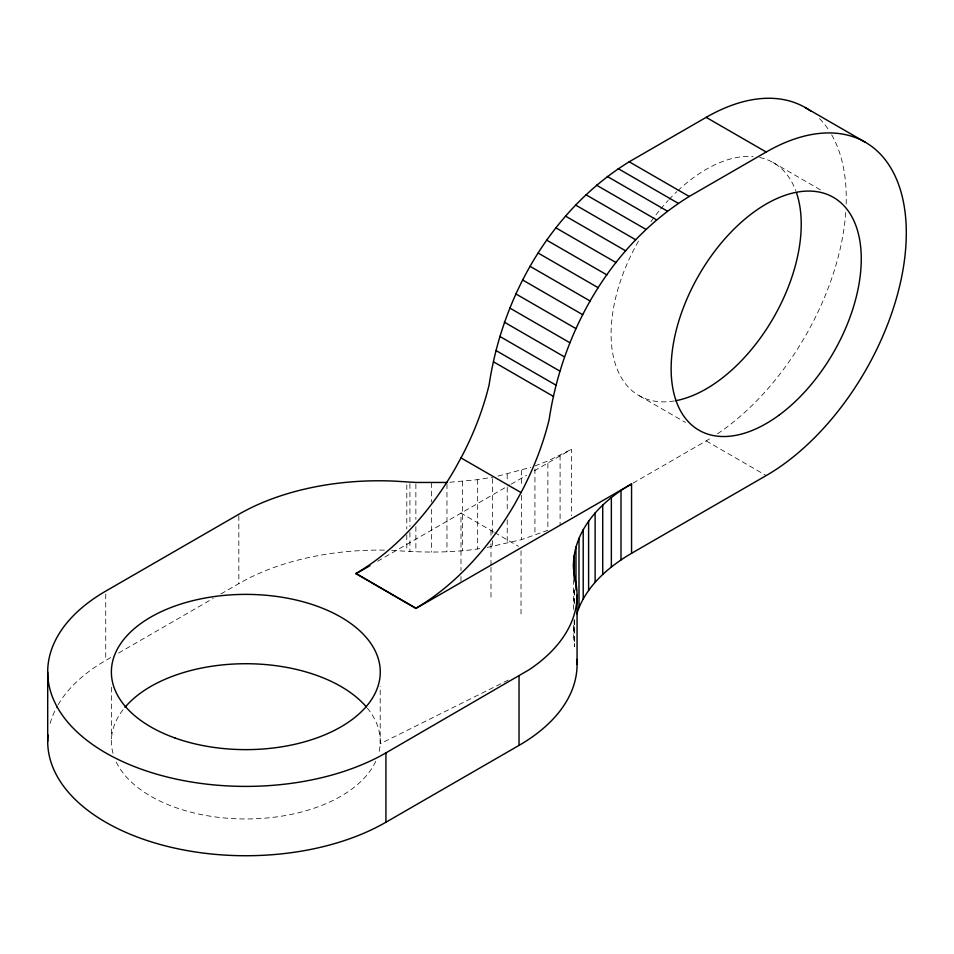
<?xml version="1.0" encoding="UTF-8"?>
<svg xmlns="http://www.w3.org/2000/svg" width="954" height="954" viewBox="0 0 954 954"><rect width="100%" height="100%" fill="white"/><g stroke="black" fill="none" stroke-linecap="round" stroke-linejoin="round"><path stroke-width="0.72" stroke-dasharray="4.77 3.58" d="M574.63 620.052L574.63 646.597L573.521 634.195L574.654 622.676M58.099 704.779A198.134 114.385 0 0 1 105.727 660.454L112.131 656.757M118.534 653.061L213.231 598.385M220.911 593.948L238.834 583.609A198.134 114.385 0 0 1 384.593 550.148M377.677 561.226L509.818 484.93M511.106 484.191L526.525 475.283M534.24 470.835L571.518 449.31L571.518 515.697M633.062 483.106L706.163 440.903A198.134 114.397 -60 0 0 711.052 437.981M534.932 465.957L547.87 460.973L571.518 449.31M508.255 680.071L380.205 743.786L380.205 686.248M487.196 547.441L521.361 539.678L547.87 530.305L547.87 460.973M497.94 476.082L530.865 467.281M449.763 482.271L477.668 479.659L492.634 477.215M391.653 550.339A198.134 114.385 0 0 1 394.479 550.458C423.54 552.724 452.888 553.01 481.746 548.323M772.835 162.383L822.658 191.158M639.478 395.874L685.473 422.431M706.163 440.903L766.205 475.569M493.504 531.903L460.985 513.121L460.985 570.659M494.756 532.63L518.523 546.344M574.63 590.55L574.63 605.301M574.129 589.822L574.129 606.291M574.129 619.563L574.129 643.175M573.521 579.615L573.521 612.063M573.521 625.347L573.521 634.195M560.093 455.404L560.093 524.736M534.932 468.915L534.932 535.289M521.361 470.346L521.361 486.576M521.361 495.424L521.361 539.678M521.027 550.744L521.027 617.119M507.23 474.114L507.23 481.484M507.23 487.387L507.23 510.986M507.23 519.835L507.23 543.446M492.634 478.693L492.634 533.274M492.634 540.644L492.634 546.547M491 530.46L491 536.363M491 543.732L491 565.865M491 567.332L491 599.792M477.668 479.659L477.668 548.991M462.404 481.412L462.404 550.744M460.985 576.562L460.985 582.453M446.961 483.94L446.961 551.794M431.411 482.819L431.411 501.995M431.411 509.364L431.411 552.151M415.872 483.94L415.872 519.346M415.872 526.715L415.872 551.794M409.922 483.654L409.922 526.441M409.922 532.332L409.922 551.507M406.798 484.799L406.798 529.053M406.798 534.956L406.798 551.173M238.834 515.756L238.834 583.609M111.451 687.274L111.451 738.897M105.727 594.068L105.727 660.454M819.498 118.606A198.134 114.397 -60 0 1 829.527 131.247M831.697 134.836A198.134 114.397 -60 0 1 846.174 203.941M845.733 212.503A198.134 114.397 -60 0 1 717.146 434.058M50.145 723.442A198.134 114.385 0 0 1 57.395 705.996M367.29 708.059A134.442 77.62 0 0 1 378.511 753.887M375.733 761.34A134.442 77.62 0 0 1 244.904 818.961A134.442 77.62 0 0 1 115.458 760.29M113.013 753.362A134.442 77.62 0 0 1 123.293 709.394M759.622 157.493A134.442 77.62 -60 0 1 795.934 191.17M674.371 400.942A134.442 77.62 -60 0 1 639.86 238.738M650.998 221.578A134.442 77.62 -60 0 1 659.751 210.118M660.657 209.009A134.442 77.62 -60 0 1 668.11 200.495M669.064 199.469A134.442 77.62 -60 0 1 676.839 191.635M677.829 190.705A134.442 77.62 -60 0 1 753.016 156.563"/><path stroke-width="1.43" d="M573.521 569.288C571.613 531.628 600.853 501.255 631.56 483.976L631.56 553.308C607.901 567.177 585.351 586.877 576.824 613.78M810.626 111.022A198.134 114.397 -60 0 0 706.163 117.354L629.199 161.798C551.639 209.546 502.448 295.835 489.128 384.784A198.134 114.397 -60 0 1 462.416 455.273L454.951 468.915A198.134 114.397 -60 0 1 355.89 573.497L415.932 608.473L631.56 483.976M631.56 553.308L766.205 475.569A198.134 114.397 -60 0 0 906.3 232.907A198.134 114.397 -60 0 0 766.205 152.02L689.241 196.464C611.681 244.212 562.49 330.501 549.17 419.45A198.134 114.397 -60 0 1 522.458 489.939L514.993 503.581A198.134 114.397 -60 0 1 415.932 608.163L415.932 608.473M446.961 482.462L415.872 482.462L394.479 481.126A198.134 114.385 0 0 0 238.834 514.278L105.727 591.122A198.134 114.385 0 0 0 105.727 752.897A198.134 114.385 0 0 0 385.929 752.897L529.589 669.458A198.134 114.385 0 0 0 576.454 586.185L574.129 573.843L573.521 564.863M355.89 573.807L369.985 565.662M48.01 734.926A198.134 114.385 0 0 0 164.899 845.757A198.134 114.385 0 0 0 385.929 822.229L519.036 745.384A198.134 114.385 0 0 0 576.86 659.357M805.224 107.552L865.266 142.218M706.163 117.354L766.205 152.02M629.199 161.798L689.241 196.464M618.204 168.643L678.246 203.309M607.281 176.442L667.323 211.108M596.488 185.148L656.531 219.814M585.899 194.711L645.941 229.377M575.584 205.062L635.626 239.728M565.591 216.153L625.633 250.819M555.991 227.899L616.034 262.565M546.845 240.229L606.887 274.895M538.211 253.084L598.253 287.75M530.126 266.369L590.168 301.035M522.661 280.011L582.703 314.677M515.852 293.915L575.894 328.581M509.734 308.011L569.788 342.677M504.368 322.19L564.41 356.856M499.765 336.392L559.807 371.058M495.949 350.5L555.991 385.166M493.528 361.828L553.57 396.494M460.985 457.896L521.027 492.562M355.89 573.497L415.932 608.163M620.994 490.571L620.994 559.903M611.359 497.63L611.359 566.962M602.725 505.095L602.725 574.427M595.117 512.93L595.117 582.262M588.606 521.087L588.606 590.419M583.216 529.518L583.216 598.85M578.995 538.163L578.995 607.495M577.063 595.165L577.063 664.497M575.966 546.964L575.966 589.751M575.202 579.066L575.202 582.023M574.129 555.884L574.129 578.267M519.036 676.052L519.036 745.384M385.929 752.897L385.929 822.229M47.7 672.01L47.7 741.341M124.962 707.355A134.442 77.62 0 0 1 245.405 663.722A134.442 77.62 0 0 1 366.336 706.914M796.435 192.589A134.442 77.62 -60 0 1 773.134 318.374A134.442 77.62 -60 0 1 675.67 400.716M174.976 737.979A134.442 77.62 0 0 0 380.205 674.454A134.442 77.62 0 0 0 182.297 603.596A134.442 77.62 0 0 0 174.976 737.979M779.37 414.907A134.442 77.62 -60 0 0 841.154 202.999A134.442 77.62 -60 0 0 678.079 323.489A134.442 77.62 -60 0 0 779.37 414.907"/></g></svg>
